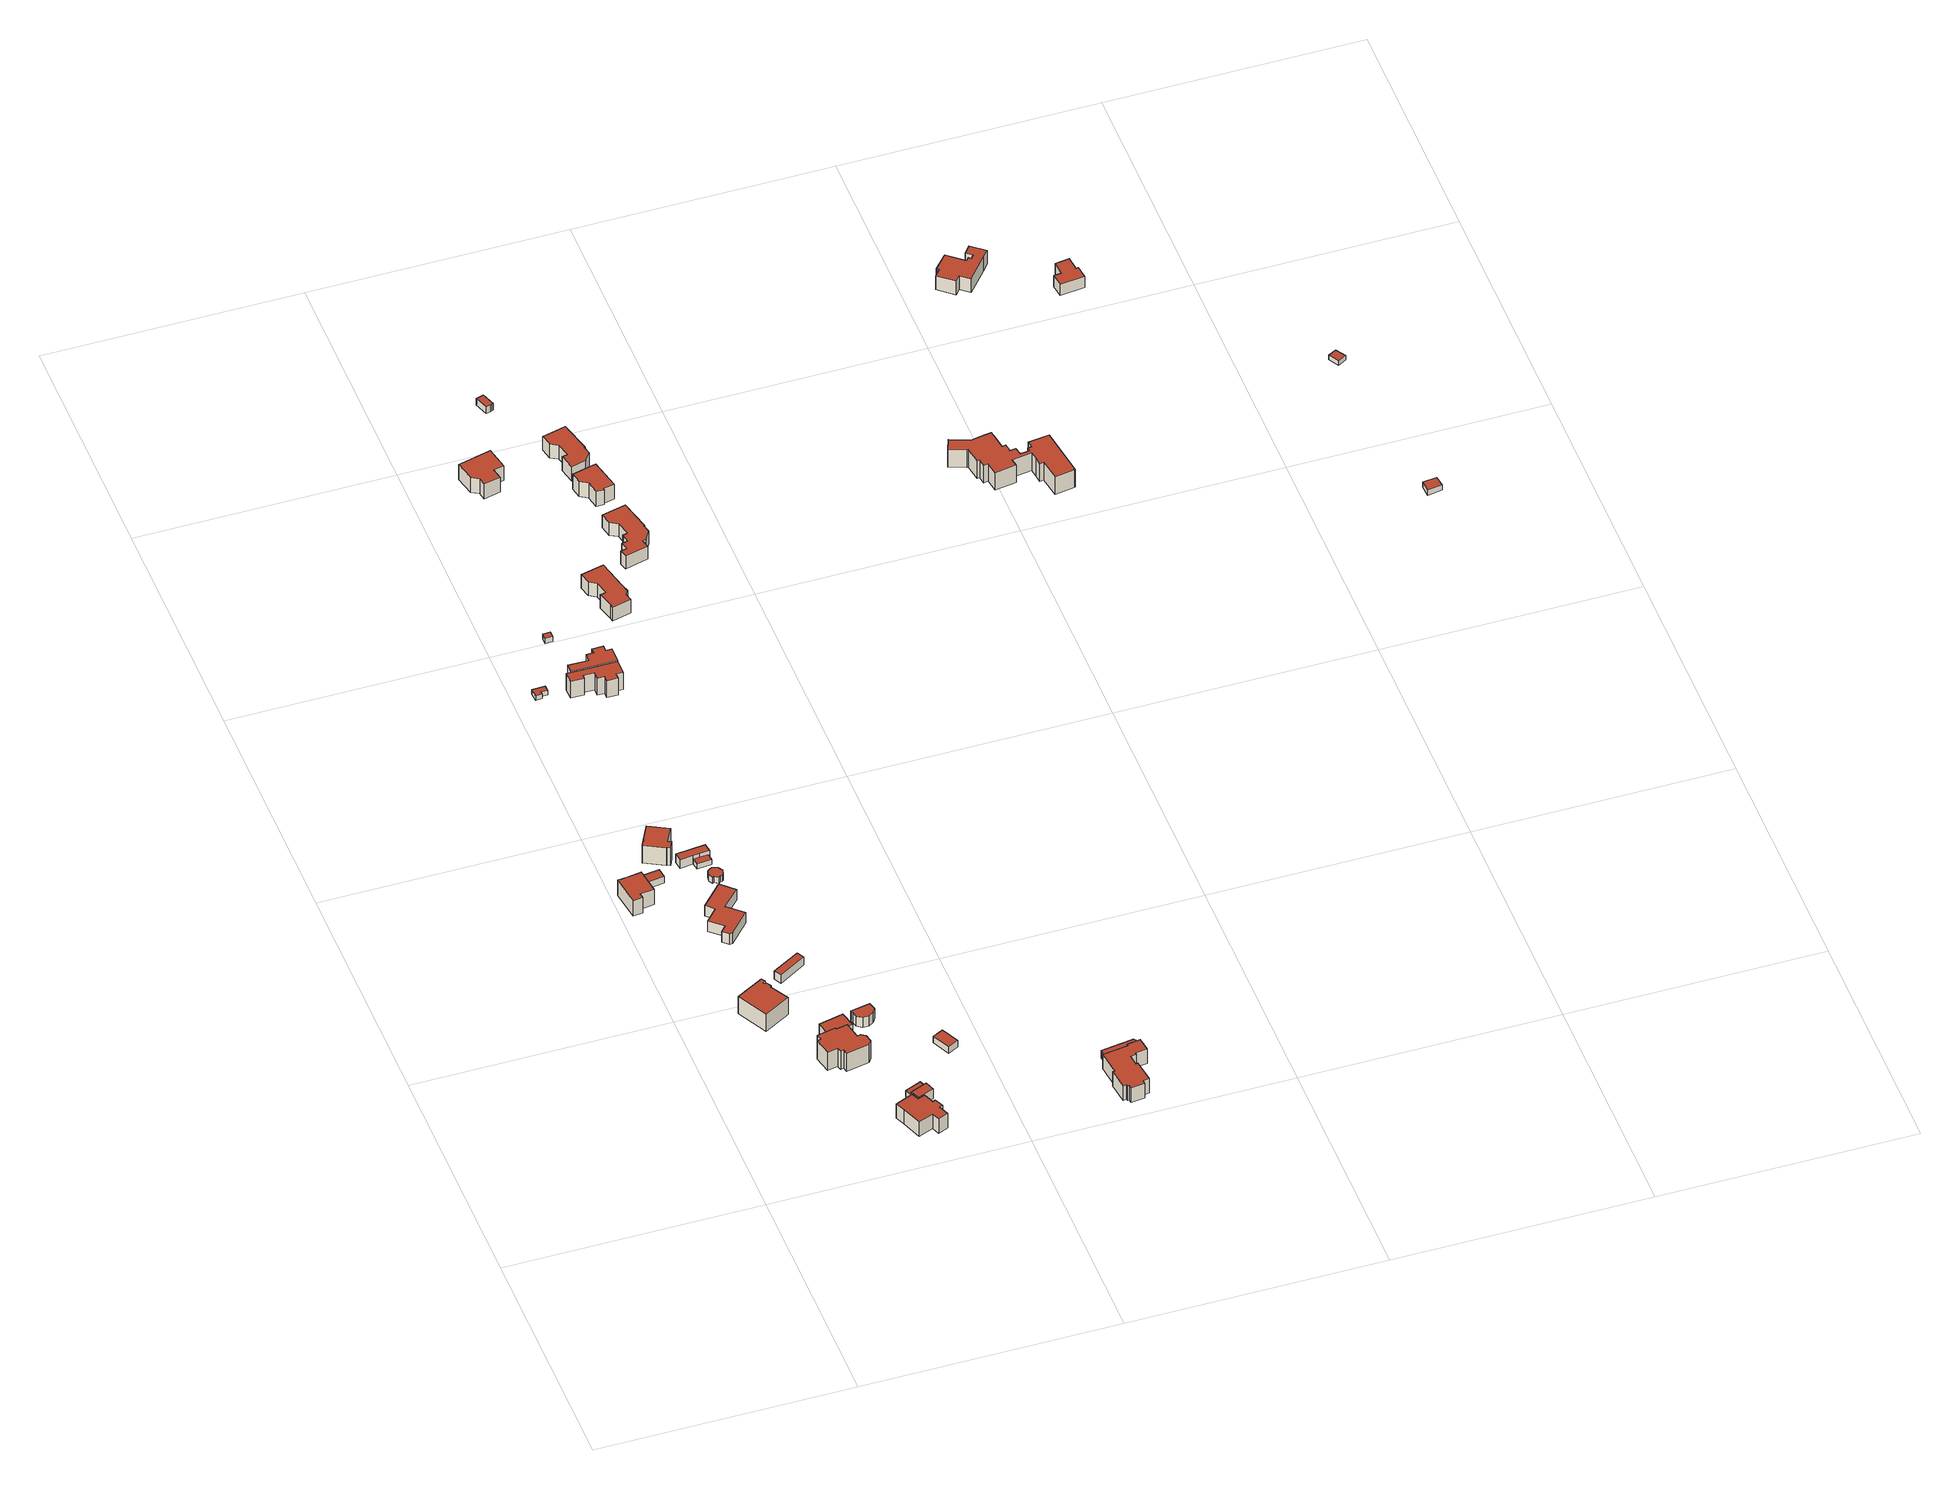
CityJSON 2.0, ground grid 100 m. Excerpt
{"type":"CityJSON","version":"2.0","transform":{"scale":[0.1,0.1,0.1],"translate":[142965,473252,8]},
"CityObjects":{
"building1":{"type":"Building","attributes":{"b3_dak_type":"slanted","b3_h_dak_50p":22.62,"b3_h_dak_70p":23.32,"b3_h_dak_max":25.38,"b3_h_dak_min":18.91,"b3_h_maaiveld":16,"b3_kas_warenhuis":false,"b3_mutatie_ahn3_ahn4":false,"b3_reconstructie_onvolledig":false,"b3_rmse_lod12":1.67,"b3_rmse_lod13":1.67,"b3_rmse_lod22":0.189,"b3_val3dity_lod12":"[]","b3_val3dity_lod13":"[]","b3_val3dity_lod22":"[]","b3_volume_lod12":754.98,"b3_volume_lod13":754.98,"b3_volume_lod22":664.64,"geconstateerd":false,"oorspronkelijkbouwjaar":1911,"status":"Pand in gebruik"},"children":["building1-1"]},
"building1-1":{"type":"BuildingPart","parents":["building1"],"geometry":[{"type":"Solid","lod":"1.2","boundaries":[[[[0,1,2,3,4,5,6]],[[7,1,0,8]],[[8,0,6,9]],[[10,2,1,7]],[[11,3,2,10]],[[12,4,3,11]],[[9,6,5,13]],[[13,5,4,12]],[[13,12,11,10,7,8,9]]]],"semantics":{"surfaces":[{"type":"GroundSurface"},{"type":"WallSurface","on_footprint_edge":true},{"type":"RoofSurface"}],"values":[[0,1,1,1,1,1,1,1,2]]}}]},
"building2":{"type":"Building","attributes":{"b3_dak_type":"slanted","b3_h_dak_50p":23.38,"b3_h_dak_70p":24.38,"b3_h_dak_max":25.86,"b3_h_dak_min":19.38,"b3_h_maaiveld":16.07,"b3_kas_warenhuis":false,"b3_mutatie_ahn3_ahn4":false,"b3_reconstructie_onvolledig":false,"b3_rmse_lod12":2.05,"b3_rmse_lod13":1.9,"b3_rmse_lod22":0.108,"b3_val3dity_lod12":"[]","b3_val3dity_lod13":"[]","b3_val3dity_lod22":"[303]","b3_volume_lod12":1341.22,"b3_volume_lod13":1336.4,"b3_volume_lod22":1156.54,"geconstateerd":false,"oorspronkelijkbouwjaar":1920,"status":"Pand in gebruik"},"children":["building2-1"]},
"building2-1":{"type":"BuildingPart","parents":["building2"],"geometry":[{"type":"Solid","lod":"1.2","boundaries":[[[[14,15,16,17,18,19,20,21,22,23]],[[24,15,14,25]],[[25,14,23,26]],[[27,21,20,28]],[[28,20,19,29]],[[30,17,16,31]],[[29,19,18,32]],[[32,18,17,30]],[[31,16,15,24]],[[33,22,21,27]],[[26,23,22,33]],[[26,33,27,28,29,32,30,31,24,25]]]],"semantics":{"surfaces":[{"type":"GroundSurface"},{"type":"WallSurface","on_footprint_edge":true},{"type":"RoofSurface"}],"values":[[0,1,1,1,1,1,1,1,1,1,1,2]]}}]},
"building3":{"type":"Building","attributes":{"b3_dak_type":"multiple horizontal","b3_h_dak_50p":18.81,"b3_h_dak_70p":18.82,"b3_h_dak_max":18.98,"b3_h_dak_min":18.75,"b3_h_maaiveld":15.74,"b3_kas_warenhuis":false,"b3_mutatie_ahn3_ahn4":false,"b3_reconstructie_onvolledig":false,"b3_rmse_lod12":0.0199,"b3_rmse_lod13":0.0199,"b3_rmse_lod22":0.018,"b3_val3dity_lod12":"[]","b3_val3dity_lod13":"[]","b3_val3dity_lod22":"[]","b3_volume_lod12":92.5,"b3_volume_lod13":92.5,"b3_volume_lod22":92.29,"geconstateerd":false,"oorspronkelijkbouwjaar":1965,"status":"Pand in gebruik"},"children":["building3-1"]},
"building3-1":{"type":"BuildingPart","parents":["building3"],"geometry":[{"type":"Solid","lod":"1.2","boundaries":[[[[34,35,36,37]],[[38,35,34,39]],[[40,36,35,38]],[[39,34,37,41]],[[41,37,36,40]],[[41,40,38,39]]]],"semantics":{"surfaces":[{"type":"GroundSurface"},{"type":"WallSurface","on_footprint_edge":true},{"type":"RoofSurface"}],"values":[[0,1,1,1,1,2]]}}]},
"building4":{"type":"Building","attributes":{"b3_dak_type":"slanted","b3_h_dak_50p":24.36,"b3_h_dak_70p":25.24,"b3_h_dak_max":26.34,"b3_h_dak_min":19.74,"b3_h_maaiveld":16.54,"b3_kas_warenhuis":false,"b3_mutatie_ahn3_ahn4":false,"b3_reconstructie_onvolledig":false,"b3_rmse_lod12":2.19,"b3_rmse_lod13":1.8,"b3_rmse_lod22":0.162,"b3_val3dity_lod12":"[]","b3_val3dity_lod13":"[]","b3_val3dity_lod22":"[]","b3_volume_lod12":1496.45,"b3_volume_lod13":1465.45,"b3_volume_lod22":1281.01,"geconstateerd":false,"oorspronkelijkbouwjaar":1950,"status":"Pand in gebruik"},"children":["building4-1"]},
"building4-1":{"type":"BuildingPart","parents":["building4"],"geometry":[{"type":"Solid","lod":"1.2","boundaries":[[[[42,43,44,45,46,47,48,49,50,51,52,53,54,55,56,57]],[[58,52,51,59]],[[59,51,50,60]],[[61,46,45,62]],[[63,53,52,58]],[[60,50,49,64]],[[64,49,48,65]],[[66,54,53,63]],[[65,48,47,67]],[[67,47,46,61]],[[68,43,42,69]],[[70,44,43,68]],[[62,45,44,70]],[[69,42,57,71]],[[71,57,56,72]],[[72,56,55,73]],[[73,55,54,66]],[[73,66,63,58,59,60,64,65,67,61,62,70,68,69,71,72]]]],"semantics":{"surfaces":[{"type":"GroundSurface"},{"type":"WallSurface","on_footprint_edge":true},{"type":"RoofSurface"}],"values":[[0,1,1,1,1,1,1,1,1,1,1,1,1,1,1,1,1,2]]}}]},
"building5":{"type":"Building","attributes":{"b3_dak_type":"slanted","b3_h_dak_50p":23.11,"b3_h_dak_70p":23.98,"b3_h_dak_max":26.53,"b3_h_dak_min":19.83,"b3_h_maaiveld":17.03,"b3_kas_warenhuis":false,"b3_mutatie_ahn3_ahn4":false,"b3_reconstructie_onvolledig":false,"b3_rmse_lod12":1.97,"b3_rmse_lod13":1.35,"b3_rmse_lod22":0.155,"b3_val3dity_lod12":"[]","b3_val3dity_lod13":"[]","b3_val3dity_lod22":"[]","b3_volume_lod12":996.18,"b3_volume_lod13":934.52,"b3_volume_lod22":833.64,"geconstateerd":false,"oorspronkelijkbouwjaar":1950,"status":"Pand in gebruik"},"children":["building5-1"]},
"building5-1":{"type":"BuildingPart","parents":["building5"],"geometry":[{"type":"Solid","lod":"1.2","boundaries":[[[[74,75,76,77,78,79,80,81,82,83,84,85,86]],[[87,75,74,88]],[[88,74,86,89]],[[90,80,79,91]],[[92,81,80,90]],[[93,77,76,94]],[[95,82,81,92]],[[91,79,78,96]],[[96,78,77,93]],[[94,76,75,87]],[[89,86,85,97]],[[97,85,84,98]],[[99,83,82,95]],[[98,84,83,99]],[[98,99,95,92,90,91,96,93,94,87,88,89,97]]]],"semantics":{"surfaces":[{"type":"GroundSurface"},{"type":"WallSurface","on_footprint_edge":true},{"type":"RoofSurface"}],"values":[[0,1,1,1,1,1,1,1,1,1,1,1,1,1,2]]}}]},
"building6":{"type":"Building","attributes":{"b3_dak_type":"slanted","b3_h_dak_50p":20.9,"b3_h_dak_70p":21.47,"b3_h_dak_max":22.48,"b3_h_dak_min":19.12,"b3_h_maaiveld":16.09,"b3_kas_warenhuis":false,"b3_mutatie_ahn3_ahn4":false,"b3_reconstructie_onvolledig":false,"b3_rmse_lod12":0.965,"b3_rmse_lod13":0.965,"b3_rmse_lod22":0.0312,"b3_val3dity_lod12":"[]","b3_val3dity_lod13":"[]","b3_val3dity_lod22":"[]","b3_volume_lod12":335.2,"b3_volume_lod13":335.2,"b3_volume_lod22":302.38,"geconstateerd":false,"oorspronkelijkbouwjaar":2011,"status":"Pand in gebruik"},"children":["building6-1"]},
"building6-1":{"type":"BuildingPart","parents":["building6"],"geometry":[{"type":"Solid","lod":"1.2","boundaries":[[[[100,101,102,103]],[[104,101,100,105]],[[106,102,101,104]],[[105,100,103,107]],[[107,103,102,106]],[[107,106,104,105]]]],"semantics":{"surfaces":[{"type":"GroundSurface"},{"type":"WallSurface","on_footprint_edge":true},{"type":"RoofSurface"}],"values":[[0,1,1,1,1,2]]}}]},
"building7":{"type":"Building","attributes":{"b3_dak_type":"slanted","b3_h_dak_50p":18.53,"b3_h_dak_70p":20.53,"b3_h_dak_max":25.12,"b3_h_dak_min":18.14,"b3_h_maaiveld":15.4,"b3_kas_warenhuis":false,"b3_mutatie_ahn3_ahn4":false,"b3_reconstructie_onvolledig":false,"b3_rmse_lod12":1.84,"b3_rmse_lod13":1.84,"b3_rmse_lod22":0.142,"b3_val3dity_lod12":"[]","b3_val3dity_lod13":"[]","b3_val3dity_lod22":"[]","b3_volume_lod12":984.65,"b3_volume_lod13":984.65,"b3_volume_lod22":800.1,"geconstateerd":false,"oorspronkelijkbouwjaar":1988,"status":"Pand in gebruik"},"children":["building7-1"]},
"building7-1":{"type":"BuildingPart","parents":["building7"],"geometry":[{"type":"Solid","lod":"1.2","boundaries":[[[[108,109,110,111,112,113,114,115,116,117,118,119,120,121]],[[122,113,112,123]],[[124,114,113,122]],[[125,115,114,124]],[[123,112,111,126]],[[126,111,110,127]],[[127,110,109,128]],[[129,116,115,125]],[[130,117,116,129]],[[131,118,117,130]],[[132,119,118,131]],[[133,121,120,134]],[[135,108,121,133]],[[134,120,119,132]],[[128,109,108,135]],[[128,135,133,134,132,131,130,129,125,124,122,123,126,127]]]],"semantics":{"surfaces":[{"type":"GroundSurface"},{"type":"WallSurface","on_footprint_edge":true},{"type":"RoofSurface"}],"values":[[0,1,1,1,1,1,1,1,1,1,1,1,1,1,1,2]]}}]},
"building8":{"type":"Building","attributes":{"b3_dak_type":"slanted","b3_h_dak_50p":23.12,"b3_h_dak_70p":23.88,"b3_h_dak_max":26.24,"b3_h_dak_min":18.42,"b3_h_maaiveld":15.37,"b3_kas_warenhuis":false,"b3_mutatie_ahn3_ahn4":false,"b3_reconstructie_onvolledig":false,"b3_rmse_lod12":1.86,"b3_rmse_lod13":1.67,"b3_rmse_lod22":0.112,"b3_val3dity_lod12":"[]","b3_val3dity_lod13":"[]","b3_val3dity_lod22":"[]","b3_volume_lod12":809.52,"b3_volume_lod13":796.61,"b3_volume_lod22":715.22,"geconstateerd":false,"oorspronkelijkbouwjaar":1919,"status":"Pand in gebruik"},"children":["building8-1"]},
"building8-1":{"type":"BuildingPart","parents":["building8"],"geometry":[{"type":"Solid","lod":"1.2","boundaries":[[[[136,137,138,139,140,141,142,143,144,145,146,147]],[[148,142,141,149]],[[150,143,142,148]],[[149,141,140,151]],[[152,145,144,153]],[[153,144,143,150]],[[151,140,139,154]],[[154,139,138,155]],[[156,146,145,152]],[[157,147,146,156]],[[158,137,136,159]],[[155,138,137,158]],[[159,136,147,157]],[[159,157,156,152,153,150,148,149,151,154,155,158]]]],"semantics":{"surfaces":[{"type":"GroundSurface"},{"type":"WallSurface","on_footprint_edge":true},{"type":"RoofSurface"}],"values":[[0,1,1,1,1,1,1,1,1,1,1,1,1,2]]}}]},
"building9":{"type":"Building","attributes":{"b3_dak_type":"multiple horizontal","b3_h_dak_50p":19.33,"b3_h_dak_70p":19.46,"b3_h_dak_max":19.72,"b3_h_dak_min":18.98,"b3_h_maaiveld":16.36,"b3_kas_warenhuis":false,"b3_mutatie_ahn3_ahn4":false,"b3_reconstructie_onvolledig":false,"b3_rmse_lod12":0.204,"b3_rmse_lod13":0.204,"b3_rmse_lod22":0.0395,"b3_val3dity_lod12":"[]","b3_val3dity_lod13":"[]","b3_val3dity_lod22":"[]","b3_volume_lod12":70.49,"b3_volume_lod13":70.49,"b3_volume_lod22":68.02,"geconstateerd":false,"oorspronkelijkbouwjaar":2002,"status":"Pand in gebruik"},"children":["building9-1"]},
"building9-1":{"type":"BuildingPart","parents":["building9"],"geometry":[{"type":"Solid","lod":"1.2","boundaries":[[[[160,161,162,163,164]],[[165,160,164,166]],[[166,164,163,167]],[[167,163,162,168]],[[168,162,161,169]],[[169,161,160,165]],[[169,165,166,167,168]]]],"semantics":{"surfaces":[{"type":"GroundSurface"},{"type":"WallSurface","on_footprint_edge":true},{"type":"RoofSurface"}],"values":[[0,1,1,1,1,1,2]]}}]},
"building10":{"type":"Building","attributes":{"b3_dak_type":"slanted","b3_h_dak_50p":20.69,"b3_h_dak_70p":21.17,"b3_h_dak_max":22.08,"b3_h_dak_min":19.44,"b3_h_maaiveld":16.38,"b3_kas_warenhuis":false,"b3_mutatie_ahn3_ahn4":false,"b3_reconstructie_onvolledig":false,"b3_rmse_lod12":0.857,"b3_rmse_lod13":0.857,"b3_rmse_lod22":0.0276,"b3_val3dity_lod12":"[]","b3_val3dity_lod13":"[]","b3_val3dity_lod22":"[]","b3_volume_lod12":134.61,"b3_volume_lod13":134.61,"b3_volume_lod22":122.89,"geconstateerd":false,"oorspronkelijkbouwjaar":1950,"status":"Pand in gebruik"},"children":["building10-1"]},
"building10-1":{"type":"BuildingPart","parents":["building10"],"geometry":[{"type":"Solid","lod":"1.2","boundaries":[[[[161,160,170,171]],[[172,160,161,173]],[[174,170,160,172]],[[173,161,171,175]],[[175,171,170,174]],[[175,174,172,173]]]],"semantics":{"surfaces":[{"type":"GroundSurface"},{"type":"WallSurface","on_footprint_edge":true},{"type":"RoofSurface"}],"values":[[0,1,1,1,1,2]]}}]},
"building11":{"type":"Building","attributes":{"b3_dak_type":"slanted","b3_h_dak_50p":19.43,"b3_h_dak_70p":19.84,"b3_h_dak_max":20.72,"b3_h_dak_min":18.19,"b3_h_maaiveld":15.75,"b3_kas_warenhuis":false,"b3_mutatie_ahn3_ahn4":false,"b3_reconstructie_onvolledig":false,"b3_rmse_lod12":0.705,"b3_rmse_lod13":0.705,"b3_rmse_lod22":0.0327,"b3_val3dity_lod12":"[]","b3_val3dity_lod13":"[]","b3_val3dity_lod22":"[]","b3_volume_lod12":159.39,"b3_volume_lod13":159.39,"b3_volume_lod22":146.51,"geconstateerd":false,"oorspronkelijkbouwjaar":1920,"status":"Pand in gebruik"},"children":["building11-1"]},
"building11-1":{"type":"BuildingPart","parents":["building11"],"geometry":[{"type":"Solid","lod":"1.2","boundaries":[[[[176,177,178,179]],[[180,177,176,181]],[[182,178,177,180]],[[181,176,179,183]],[[183,179,178,182]],[[183,182,180,181]]]],"semantics":{"surfaces":[{"type":"GroundSurface"},{"type":"WallSurface","on_footprint_edge":true},{"type":"RoofSurface"}],"values":[[0,1,1,1,1,2]]}}]},
"building12":{"type":"Building","attributes":{"b3_dak_type":"slanted","b3_h_dak_50p":18.65,"b3_h_dak_70p":19.24,"b3_h_dak_max":20.02,"b3_h_dak_min":17.55,"b3_h_maaiveld":15.08,"b3_kas_warenhuis":false,"b3_mutatie_ahn3_ahn4":false,"b3_reconstructie_onvolledig":false,"b3_rmse_lod12":0.98,"b3_rmse_lod13":0.98,"b3_rmse_lod22":0.0962,"b3_val3dity_lod12":"[]","b3_val3dity_lod13":"[]","b3_val3dity_lod22":"[]","b3_volume_lod12":164.06,"b3_volume_lod13":164.06,"b3_volume_lod22":141.56,"geconstateerd":false,"oorspronkelijkbouwjaar":1919,"status":"Pand in gebruik"},"children":["building12-1"]},
"building12-1":{"type":"BuildingPart","parents":["building12"],"geometry":[{"type":"Solid","lod":"1.2","boundaries":[[[[184,185,186,187,188,189]],[[190,187,186,191]],[[192,188,187,190]],[[193,189,188,192]],[[194,184,189,193]],[[191,186,185,195]],[[195,185,184,194]],[[195,194,193,192,190,191]]]],"semantics":{"surfaces":[{"type":"GroundSurface"},{"type":"WallSurface","on_footprint_edge":true},{"type":"RoofSurface"}],"values":[[0,1,1,1,1,1,1,2]]}}]},
"building13":{"type":"Building","attributes":{"b3_dak_type":"slanted","b3_h_dak_50p":20.26,"b3_h_dak_70p":20.76,"b3_h_dak_max":22.41,"b3_h_dak_min":18.49,"b3_h_maaiveld":15.96,"b3_kas_warenhuis":false,"b3_mutatie_ahn3_ahn4":false,"b3_reconstructie_onvolledig":false,"b3_rmse_lod12":0.983,"b3_rmse_lod13":0.983,"b3_rmse_lod22":0.138,"b3_val3dity_lod12":"[]","b3_val3dity_lod13":"[]","b3_val3dity_lod22":"[]","b3_volume_lod12":178.15,"b3_volume_lod13":178.15,"b3_volume_lod22":159.09,"geconstateerd":false,"oorspronkelijkbouwjaar":1950,"status":"Pand in gebruik"},"children":["building13-1"]},
"building13-1":{"type":"BuildingPart","parents":["building13"],"geometry":[{"type":"Solid","lod":"1.2","boundaries":[[[[196,197,198,199,200,201,202,203]],[[204,199,198,205]],[[206,200,199,204]],[[207,197,196,208]],[[205,198,197,207]],[[208,196,203,209]],[[209,203,202,210]],[[210,202,201,211]],[[211,201,200,206]],[[211,206,204,205,207,208,209,210]]]],"semantics":{"surfaces":[{"type":"GroundSurface"},{"type":"WallSurface","on_footprint_edge":true},{"type":"RoofSurface"}],"values":[[0,1,1,1,1,1,1,1,1,2]]}}]},
"building14":{"type":"Building","attributes":{"b3_dak_type":"slanted","b3_h_dak_50p":17.99,"b3_h_dak_70p":18.33,"b3_h_dak_max":19.59,"b3_h_dak_min":17.4,"b3_h_maaiveld":15.26,"b3_kas_warenhuis":false,"b3_mutatie_ahn3_ahn4":false,"b3_reconstructie_onvolledig":false,"b3_rmse_lod12":0.515,"b3_rmse_lod13":0.515,"b3_rmse_lod22":0.127,"b3_val3dity_lod12":"[]","b3_val3dity_lod13":"[]","b3_val3dity_lod22":"[]","b3_volume_lod12":66.03,"b3_volume_lod13":66.03,"b3_volume_lod22":64.6,"geconstateerd":false,"oorspronkelijkbouwjaar":2005,"status":"Pand in gebruik"},"children":["building14-1"]},
"building14-1":{"type":"BuildingPart","parents":["building14"],"geometry":[{"type":"Solid","lod":"1.2","boundaries":[[[[212,213,214,215,216,217,218,219,220,221,222,223]],[[224,218,217,225]],[[225,217,216,226]],[[227,219,218,224]],[[228,220,219,227]],[[229,223,222,230]],[[231,212,223,229]],[[230,222,221,232]],[[232,221,220,228]],[[233,214,213,234]],[[235,215,214,233]],[[226,216,215,235]],[[234,213,212,231]],[[234,231,229,230,232,228,227,224,225,226,235,233]]]],"semantics":{"surfaces":[{"type":"GroundSurface"},{"type":"WallSurface","on_footprint_edge":true},{"type":"RoofSurface"}],"values":[[0,1,1,1,1,1,1,1,1,1,1,1,1,2]]}}]},
"building15":{"type":"Building","attributes":{"b3_dak_type":"slanted","b3_h_dak_50p":17.61,"b3_h_dak_70p":17.64,"b3_h_dak_max":18.34,"b3_h_dak_min":17.28,"b3_h_maaiveld":15.15,"b3_kas_warenhuis":false,"b3_mutatie_ahn3_ahn4":false,"b3_reconstructie_onvolledig":false,"b3_rmse_lod12":0.152,"b3_rmse_lod13":0.152,"b3_rmse_lod22":0.162,"b3_val3dity_lod12":"[]","b3_val3dity_lod13":"[]","b3_val3dity_lod22":"[]","b3_volume_lod12":43.18,"b3_volume_lod13":43.18,"b3_volume_lod22":42.85,"geconstateerd":false,"oorspronkelijkbouwjaar":1988,"status":"Pand in gebruik"},"children":["building15-1"]},
"building15-1":{"type":"BuildingPart","parents":["building15"],"geometry":[{"type":"Solid","lod":"1.2","boundaries":[[[[236,237,238,239,240]],[[241,237,236,242]],[[243,239,238,244]],[[244,238,237,241]],[[245,240,239,243]],[[242,236,240,245]],[[242,245,243,244,241]]]],"semantics":{"surfaces":[{"type":"GroundSurface"},{"type":"WallSurface","on_footprint_edge":true},{"type":"RoofSurface"}],"values":[[0,1,1,1,1,1,2]]}}]},
"building16":{"type":"Building","attributes":{"b3_dak_type":"multiple horizontal","b3_h_dak_50p":18.4,"b3_h_dak_70p":18.44,"b3_h_dak_max":18.58,"b3_h_dak_min":18.21,"b3_h_maaiveld":16.16,"b3_kas_warenhuis":false,"b3_mutatie_ahn3_ahn4":false,"b3_reconstructie_onvolledig":false,"b3_rmse_lod12":0.0955,"b3_rmse_lod13":0.0955,"b3_rmse_lod22":0.0645,"b3_val3dity_lod12":"[]","b3_val3dity_lod13":"[]","b3_val3dity_lod22":"[]","b3_volume_lod12":33.52,"b3_volume_lod13":33.52,"b3_volume_lod22":32.62,"geconstateerd":false,"oorspronkelijkbouwjaar":1905,"status":"Pand in gebruik"},"children":["building16-1"]},
"building16-1":{"type":"BuildingPart","parents":["building16"],"geometry":[{"type":"Solid","lod":"1.2","boundaries":[[[[246,247,248,249,250,251]],[[252,249,248,253]],[[254,247,246,255]],[[253,248,247,254]],[[256,250,249,252]],[[255,246,251,257]],[[257,251,250,256]],[[257,256,252,253,254,255]]]],"semantics":{"surfaces":[{"type":"GroundSurface"},{"type":"WallSurface","on_footprint_edge":true},{"type":"RoofSurface"}],"values":[[0,1,1,1,1,1,1,2]]}}]},
"building17":{"type":"Building","attributes":{"b3_dak_type":"multiple horizontal","b3_h_dak_50p":18.77,"b3_h_dak_70p":18.78,"b3_h_dak_max":19.04,"b3_h_dak_min":18.73,"b3_h_maaiveld":15.71,"b3_kas_warenhuis":false,"b3_mutatie_ahn3_ahn4":false,"b3_reconstructie_onvolledig":false,"b3_rmse_lod12":0.0282,"b3_rmse_lod13":0.0282,"b3_rmse_lod22":0.0267,"b3_val3dity_lod12":"[]","b3_val3dity_lod13":"[]","b3_val3dity_lod22":"[]","b3_volume_lod12":113.28,"b3_volume_lod13":113.28,"b3_volume_lod22":113.33,"geconstateerd":false,"oorspronkelijkbouwjaar":1950,"status":"Pand in gebruik"},"children":["building17-1"]},
"building17-1":{"type":"BuildingPart","parents":["building17"],"geometry":[{"type":"Solid","lod":"1.2","boundaries":[[[[258,259,260,261,262,263]],[[264,258,263,265]],[[265,263,262,266]],[[266,262,261,267]],[[267,261,260,268]],[[268,260,259,269]],[[269,259,258,264]],[[269,264,265,266,267,268]]]],"semantics":{"surfaces":[{"type":"GroundSurface"},{"type":"WallSurface","on_footprint_edge":true},{"type":"RoofSurface"}],"values":[[0,1,1,1,1,1,1,2]]}}]},
"building18":{"type":"Building","attributes":{"b3_dak_type":"slanted","b3_h_dak_50p":21.7,"b3_h_dak_70p":22.76,"b3_h_dak_max":25.2,"b3_h_dak_min":18.15,"b3_h_maaiveld":14.61,"b3_kas_warenhuis":false,"b3_mutatie_ahn3_ahn4":false,"b3_reconstructie_onvolledig":false,"b3_rmse_lod12":2.76,"b3_rmse_lod13":1.3,"b3_rmse_lod22":0.152,"b3_val3dity_lod12":"[]","b3_val3dity_lod13":"[]","b3_val3dity_lod22":"[]","b3_volume_lod12":860.38,"b3_volume_lod13":754.66,"b3_volume_lod22":696.57,"geconstateerd":false,"oorspronkelijkbouwjaar":1905,"status":"Pand in gebruik"},"children":["building18-1"]},
"building18-1":{"type":"BuildingPart","parents":["building18"],"geometry":[{"type":"Solid","lod":"1.2","boundaries":[[[[270,271,272,273,274,275,276,277,278,279,280,281]],[[282,276,275,283]],[[284,278,277,285]],[[285,277,276,282]],[[283,275,274,286]],[[286,274,273,287]],[[288,279,278,284]],[[289,280,279,288]],[[287,273,272,290]],[[291,271,270,292]],[[290,272,271,291]],[[292,270,281,293]],[[293,281,280,289]],[[293,289,288,284,285,282,283,286,287,290,291,292]]]],"semantics":{"surfaces":[{"type":"GroundSurface"},{"type":"WallSurface","on_footprint_edge":true},{"type":"RoofSurface"}],"values":[[0,1,1,1,1,1,1,1,1,1,1,1,1,2]]}}]},
"building19":{"type":"Building","attributes":{"b3_dak_type":"multiple horizontal","b3_h_dak_50p":18.5,"b3_h_dak_70p":18.56,"b3_h_dak_max":18.66,"b3_h_dak_min":18.26,"b3_h_maaiveld":15.94,"b3_kas_warenhuis":false,"b3_mutatie_ahn3_ahn4":false,"b3_reconstructie_onvolledig":false,"b3_rmse_lod12":0.111,"b3_rmse_lod13":0.111,"b3_rmse_lod22":0.0259,"b3_val3dity_lod12":"[]","b3_val3dity_lod13":"[]","b3_val3dity_lod22":"[]","b3_volume_lod12":18.14,"b3_volume_lod13":18.14,"b3_volume_lod22":17.59,"geconstateerd":false,"oorspronkelijkbouwjaar":1930,"status":"Pand in gebruik"},"children":["building19-1"]},
"building19-1":{"type":"BuildingPart","parents":["building19"],"geometry":[{"type":"Solid","lod":"1.2","boundaries":[[[[294,295,296,297]],[[298,295,294,299]],[[299,294,297,300]],[[301,296,295,298]],[[300,297,296,301]],[[300,301,298,299]]]],"semantics":{"surfaces":[{"type":"GroundSurface"},{"type":"WallSurface","on_footprint_edge":true},{"type":"RoofSurface"}],"values":[[0,1,1,1,1,2]]}}]},
"building20":{"type":"Building","attributes":{"b3_dak_type":"slanted","b3_h_dak_50p":21.99,"b3_h_dak_70p":23.21,"b3_h_dak_max":25.26,"b3_h_dak_min":17.97,"b3_h_maaiveld":15.47,"b3_kas_warenhuis":false,"b3_mutatie_ahn3_ahn4":false,"b3_reconstructie_onvolledig":false,"b3_rmse_lod12":2.63,"b3_rmse_lod13":1.48,"b3_rmse_lod22":0.169,"b3_val3dity_lod12":"[]","b3_val3dity_lod13":"[]","b3_val3dity_lod22":"[]","b3_volume_lod12":776.9,"b3_volume_lod13":708.98,"b3_volume_lod22":628.17,"geconstateerd":false,"oorspronkelijkbouwjaar":1905,"status":"Pand in gebruik"},"children":["building20-1"]},
"building20-1":{"type":"BuildingPart","parents":["building20"],"geometry":[{"type":"Solid","lod":"1.2","boundaries":[[[[302,303,304,305,306,307,308,309,310,311]],[[312,308,307,313]],[[314,305,304,315]],[[313,307,306,316]],[[316,306,305,314]],[[317,309,308,312]],[[318,303,302,319]],[[315,304,303,318]],[[320,310,309,317]],[[321,311,310,320]],[[319,302,311,321]],[[319,321,320,317,312,313,316,314,315,318]]]],"semantics":{"surfaces":[{"type":"GroundSurface"},{"type":"WallSurface","on_footprint_edge":true},{"type":"RoofSurface"}],"values":[[0,1,1,1,1,1,1,1,1,1,1,2]]}}]},
"building21":{"type":"Building","attributes":{"b3_dak_type":"slanted","b3_h_dak_50p":22.67,"b3_h_dak_70p":23.81,"b3_h_dak_max":25.53,"b3_h_dak_min":16.73,"b3_h_maaiveld":16.65,"b3_kas_warenhuis":false,"b3_mutatie_ahn3_ahn4":false,"b3_reconstructie_onvolledig":false,"b3_rmse_lod12":2.35,"b3_rmse_lod13":1.77,"b3_rmse_lod22":0.454,"b3_val3dity_lod12":"[]","b3_val3dity_lod13":"[]","b3_val3dity_lod22":"[]","b3_volume_lod12":1098.14,"b3_volume_lod13":1069.43,"b3_volume_lod22":904.95,"geconstateerd":false,"oorspronkelijkbouwjaar":1988,"status":"Pand in gebruik"},"children":["building21-1"]},
"building21-1":{"type":"BuildingPart","parents":["building21"],"geometry":[{"type":"Solid","lod":"1.2","boundaries":[[[[322,323,324,325,326,327,328,329,330]],[[331,323,322,332]],[[332,322,330,333]],[[334,324,323,331]],[[333,330,329,335]],[[336,325,324,334]],[[337,326,325,336]],[[335,329,328,338]],[[338,328,327,339]],[[339,327,326,337]],[[339,337,336,334,331,332,333,335,338]]]],"semantics":{"surfaces":[{"type":"GroundSurface"},{"type":"WallSurface","on_footprint_edge":true},{"type":"RoofSurface"}],"values":[[0,1,1,1,1,1,1,1,1,1,2]]}}]},
"building22":{"type":"Building","attributes":{"b3_dak_type":"slanted","b3_h_dak_50p":21.18,"b3_h_dak_70p":22.49,"b3_h_dak_max":24.45,"b3_h_dak_min":18.61,"b3_h_maaiveld":15.92,"b3_kas_warenhuis":false,"b3_mutatie_ahn3_ahn4":false,"b3_reconstructie_onvolledig":false,"b3_rmse_lod12":2.51,"b3_rmse_lod13":1.26,"b3_rmse_lod22":0.11,"b3_val3dity_lod12":"[]","b3_val3dity_lod13":"[]","b3_val3dity_lod22":"[]","b3_volume_lod12":1100.97,"b3_volume_lod13":934.58,"b3_volume_lod22":841.54,"geconstateerd":false,"oorspronkelijkbouwjaar":1988,"status":"Pand in gebruik"},"children":["building22-1"]},
"building22-1":{"type":"BuildingPart","parents":["building22"],"geometry":[{"type":"Solid","lod":"1.2","boundaries":[[[[340,341,342,343,344,345,346,347,348,349,350,351]],[[352,341,340,353]],[[353,340,351,354]],[[355,342,341,352]],[[356,343,342,355]],[[354,351,350,357]],[[358,347,346,359]],[[359,346,345,360]],[[357,350,349,361]],[[361,349,348,362]],[[362,348,347,358]],[[360,345,344,363]],[[363,344,343,356]],[[363,356,355,352,353,354,357,361,362,358,359,360]]]],"semantics":{"surfaces":[{"type":"GroundSurface"},{"type":"WallSurface","on_footprint_edge":true},{"type":"RoofSurface"}],"values":[[0,1,1,1,1,1,1,1,1,1,1,1,1,2]]}}]},
"building23":{"type":"Building","attributes":{"b3_dak_type":"slanted","b3_h_dak_50p":21.39,"b3_h_dak_70p":22.26,"b3_h_dak_max":24.24,"b3_h_dak_min":18.24,"b3_h_maaiveld":15.3,"b3_kas_warenhuis":false,"b3_mutatie_ahn3_ahn4":false,"b3_reconstructie_onvolledig":false,"b3_rmse_lod12":1.94,"b3_rmse_lod13":1.42,"b3_rmse_lod22":0.0576,"b3_val3dity_lod12":"[]","b3_val3dity_lod13":"[]","b3_val3dity_lod22":"[]","b3_volume_lod12":1531.58,"b3_volume_lod13":1449.62,"b3_volume_lod22":1287.59,"geconstateerd":false,"oorspronkelijkbouwjaar":1930,"status":"Pand in gebruik"},"children":["building23-1"]},
"building23-1":{"type":"BuildingPart","parents":["building23"],"geometry":[{"type":"Solid","lod":"1.2","boundaries":[[[[364,365,366,367,368,369,370,371,372,373,374,375,376,377,378,379,380,381,382,383]],[[384,374,373,385]],[[385,373,372,386]],[[387,379,378,388]],[[389,380,379,387]],[[390,376,375,391]],[[388,378,377,392]],[[392,377,376,390]],[[393,365,364,394]],[[391,375,374,384]],[[395,367,366,396]],[[396,366,365,393]],[[394,364,383,397]],[[386,372,371,398]],[[398,371,370,399]],[[399,370,369,400]],[[400,369,368,401]],[[401,368,367,395]],[[397,383,382,402]],[[402,382,381,403]],[[403,381,380,389]],[[403,389,387,388,392,390,391,384,385,386,398,399,400,401,395,396,393,394,397,402]]]],"semantics":{"surfaces":[{"type":"GroundSurface"},{"type":"WallSurface","on_footprint_edge":true},{"type":"RoofSurface"}],"values":[[0,1,1,1,1,1,1,1,1,1,1,1,1,1,1,1,1,1,1,1,1,2]]}}]},
"building24":{"type":"Building","attributes":{"b3_dak_type":"multiple horizontal","b3_h_dak_50p":18.1,"b3_h_dak_70p":18.18,"b3_h_dak_max":18.34,"b3_h_dak_min":17.88,"b3_h_maaiveld":14.58,"b3_kas_warenhuis":false,"b3_mutatie_ahn3_ahn4":false,"b3_reconstructie_onvolledig":false,"b3_rmse_lod12":0.132,"b3_rmse_lod13":0.132,"b3_rmse_lod22":0.0201,"b3_val3dity_lod12":"[]","b3_val3dity_lod13":"[]","b3_val3dity_lod22":"[]","b3_volume_lod12":189.81,"b3_volume_lod13":189.81,"b3_volume_lod22":186.26,"geconstateerd":false,"oorspronkelijkbouwjaar":2011,"status":"Pand in gebruik"},"children":["building24-1"]},
"building24-1":{"type":"BuildingPart","parents":["building24"],"geometry":[{"type":"Solid","lod":"1.2","boundaries":[[[[404,405,406,407,408,409,410]],[[411,408,407,412]],[[412,407,406,413]],[[414,405,404,415]],[[413,406,405,414]],[[416,409,408,411]],[[415,404,410,417]],[[417,410,409,416]],[[417,416,411,412,413,414,415]]]],"semantics":{"surfaces":[{"type":"GroundSurface"},{"type":"WallSurface","on_footprint_edge":true},{"type":"RoofSurface"}],"values":[[0,1,1,1,1,1,1,1,2]]}}]},
"building25":{"type":"Building","attributes":{"b3_dak_type":"slanted","b3_h_dak_50p":19.9,"b3_h_dak_70p":20.13,"b3_h_dak_max":20.47,"b3_h_dak_min":19.11,"b3_h_maaiveld":16.92,"b3_kas_warenhuis":false,"b3_mutatie_ahn3_ahn4":false,"b3_reconstructie_onvolledig":false,"b3_rmse_lod12":0.429,"b3_rmse_lod13":0.429,"b3_rmse_lod22":0.02,"b3_val3dity_lod12":"[]","b3_val3dity_lod13":"[]","b3_val3dity_lod22":"[]","b3_volume_lod12":56.29,"b3_volume_lod13":56.29,"b3_volume_lod22":52.82,"geconstateerd":false,"oorspronkelijkbouwjaar":2011,"status":"Pand in gebruik"},"children":["building25-1"]},
"building25-1":{"type":"BuildingPart","parents":["building25"],"geometry":[{"type":"Solid","lod":"1.2","boundaries":[[[[418,419,420,421,422,423,424]],[[425,419,418,426]],[[427,424,423,428]],[[428,423,422,429]],[[429,422,421,430]],[[426,418,424,427]],[[430,421,420,431]],[[431,420,419,425]],[[431,425,426,427,428,429,430]]]],"semantics":{"surfaces":[{"type":"GroundSurface"},{"type":"WallSurface","on_footprint_edge":true},{"type":"RoofSurface"}],"values":[[0,1,1,1,1,1,1,1,2]]}}]},
"building26":{"type":"Building","attributes":{"b3_dak_type":"slanted","b3_h_dak_50p":20.98,"b3_h_dak_70p":22.24,"b3_h_dak_max":24.47,"b3_h_dak_min":18.45,"b3_h_maaiveld":15.95,"b3_kas_warenhuis":false,"b3_mutatie_ahn3_ahn4":false,"b3_reconstructie_onvolledig":false,"b3_rmse_lod12":2.53,"b3_rmse_lod13":1.25,"b3_rmse_lod22":0.117,"b3_val3dity_lod12":"[]","b3_val3dity_lod13":"[]","b3_val3dity_lod22":"[]","b3_volume_lod12":1238.99,"b3_volume_lod13":1027.82,"b3_volume_lod22":924.85,"geconstateerd":false,"oorspronkelijkbouwjaar":1988,"status":"Pand in gebruik"},"children":["building26-1"]},
"building26-1":{"type":"BuildingPart","parents":["building26"],"geometry":[{"type":"Solid","lod":"1.2","boundaries":[[[[432,433,434,435,436,437,438,439,440,441,442,443,444,445,446,447,448]],[[449,441,440,450]],[[450,440,439,451]],[[452,447,446,453]],[[454,448,447,452]],[[453,446,445,455]],[[451,439,438,456]],[[455,445,444,457]],[[458,433,432,459]],[[460,434,433,458]],[[457,444,443,461]],[[461,443,442,462]],[[462,442,441,449]],[[456,438,437,463]],[[463,437,436,464]],[[465,435,434,460]],[[464,436,435,465]],[[459,432,448,454]],[[459,454,452,453,455,457,461,462,449,450,451,456,463,464,465,460,458]]]],"semantics":{"surfaces":[{"type":"GroundSurface"},{"type":"WallSurface","on_footprint_edge":true},{"type":"RoofSurface"}],"values":[[0,1,1,1,1,1,1,1,1,1,1,1,1,1,1,1,1,1,2]]}}]},
"building27":{"type":"Building","attributes":{"b3_dak_type":"slanted","b3_h_dak_50p":22.53,"b3_h_dak_70p":23.38,"b3_h_dak_max":24.61,"b3_h_dak_min":18.9,"b3_h_maaiveld":16.13,"b3_kas_warenhuis":false,"b3_mutatie_ahn3_ahn4":false,"b3_reconstructie_onvolledig":false,"b3_rmse_lod12":1.62,"b3_rmse_lod13":1.62,"b3_rmse_lod22":0.036,"b3_val3dity_lod12":"[]","b3_val3dity_lod13":"[]","b3_val3dity_lod22":"[]","b3_volume_lod12":760.02,"b3_volume_lod13":760.02,"b3_volume_lod22":669.31,"geconstateerd":false,"oorspronkelijkbouwjaar":1988,"status":"Pand in gebruik"},"children":["building27-1"]},
"building27-1":{"type":"BuildingPart","parents":["building27"],"geometry":[{"type":"Solid","lod":"1.2","boundaries":[[[[466,467,468,469,470,471,472,473]],[[474,473,472,475]],[[475,472,471,476]],[[477,469,468,478]],[[479,470,469,477]],[[480,466,473,474]],[[476,471,470,479]],[[478,468,467,481]],[[481,467,466,480]],[[481,480,474,475,476,479,477,478]]]],"semantics":{"surfaces":[{"type":"GroundSurface"},{"type":"WallSurface","on_footprint_edge":true},{"type":"RoofSurface"}],"values":[[0,1,1,1,1,1,1,1,1,2]]}}]},
"building28":{"type":"Building","attributes":{"b3_dak_type":"slanted","b3_h_dak_50p":21.71,"b3_h_dak_70p":22.88,"b3_h_dak_max":24.76,"b3_h_dak_min":18.85,"b3_h_maaiveld":16.23,"b3_kas_warenhuis":false,"b3_mutatie_ahn3_ahn4":false,"b3_reconstructie_onvolledig":false,"b3_rmse_lod12":2.48,"b3_rmse_lod13":1.36,"b3_rmse_lod22":0.0347,"b3_val3dity_lod12":"[]","b3_val3dity_lod13":"[]","b3_val3dity_lod22":"[]","b3_volume_lod12":1067.68,"b3_volume_lod13":934.15,"b3_volume_lod22":832.93,"geconstateerd":false,"oorspronkelijkbouwjaar":1988,"status":"Pand in gebruik"},"children":["building28-1"]},
"building28-1":{"type":"BuildingPart","parents":["building28"],"geometry":[{"type":"Solid","lod":"1.2","boundaries":[[[[482,483,484,485,486,487,488,489,490,491,492]],[[493,489,488,494]],[[495,487,486,496]],[[497,483,482,498]],[[498,482,492,499]],[[494,488,487,495]],[[496,486,485,500]],[[500,485,484,501]],[[501,484,483,497]],[[499,492,491,502]],[[503,490,489,493]],[[502,491,490,503]],[[502,503,493,494,495,496,500,501,497,498,499]]]],"semantics":{"surfaces":[{"type":"GroundSurface"},{"type":"WallSurface","on_footprint_edge":true},{"type":"RoofSurface"}],"values":[[0,1,1,1,1,1,1,1,1,1,1,1,2]]}}]},
"building29":{"type":"Building","attributes":{"b3_dak_type":"slanted","b3_h_dak_50p":17.68,"b3_h_dak_70p":18.8,"b3_h_dak_max":22.96,"b3_h_dak_min":14.66,"b3_h_maaiveld":10.28,"b3_kas_warenhuis":false,"b3_mutatie_ahn3_ahn4":false,"b3_reconstructie_onvolledig":false,"b3_rmse_lod12":2.31,"b3_rmse_lod13":2.31,"b3_rmse_lod22":0.163,"b3_val3dity_lod12":"[]","b3_val3dity_lod13":"[]","b3_val3dity_lod22":"[]","b3_volume_lod12":3793.5,"b3_volume_lod13":3793.5,"b3_volume_lod22":3410.11,"geconstateerd":false,"oorspronkelijkbouwjaar":1927,"status":"Pand in gebruik"},"children":["building29-1"]},
"building29-1":{"type":"BuildingPart","parents":["building29"],"geometry":[{"type":"Solid","lod":"1.2","boundaries":[[[[504,505,506,507,508,509,510,511,512,513,514,515,516,517,518,519,520,521,522,523,524,525,526,527,528,529,530,531,532,533,534,535,536,537]],[[538,529,528,539]],[[540,526,525,541]],[[539,528,527,542]],[[542,527,526,540]],[[541,525,524,543]],[[544,523,522,545]],[[543,524,523,544]],[[546,530,529,538]],[[545,522,521,547]],[[548,519,518,549]],[[550,520,519,548]],[[547,521,520,550]],[[549,518,517,551]],[[552,513,512,553]],[[554,514,513,552]],[[555,516,515,556]],[[551,517,516,555]],[[553,512,511,557]],[[556,515,514,554]],[[558,510,509,559]],[[557,511,510,558]],[[559,509,508,560]],[[561,507,506,562]],[[560,508,507,561]],[[563,505,504,564]],[[564,504,537,565]],[[565,537,536,566]],[[567,535,534,568]],[[568,534,533,569]],[[566,536,535,567]],[[570,531,530,546]],[[569,533,532,571]],[[571,532,531,570]],[[562,506,505,563]],[[562,563,564,565,566,567,568,569,571,570,546,538,539,542,540,541,543,544,545,547,550,548,549,551,555,556,554,552,553,557,558,559,560,561]]]],"semantics":{"surfaces":[{"type":"GroundSurface"},{"type":"WallSurface","on_footprint_edge":true},{"type":"RoofSurface"}],"values":[[0,1,1,1,1,1,1,1,1,1,1,1,1,1,1,1,1,1,1,1,1,1,1,1,1,1,1,1,1,1,1,1,1,1,1,2]]}}]},
"building30":{"type":"Building","attributes":{"b3_dak_type":"slanted","b3_h_dak_50p":16.78,"b3_h_dak_70p":18.71,"b3_h_dak_max":22.19,"b3_h_dak_min":12.74,"b3_h_maaiveld":12.06,"b3_kas_warenhuis":false,"b3_mutatie_ahn3_ahn4":false,"b3_reconstructie_onvolledig":false,"b3_rmse_lod12":2.47,"b3_rmse_lod13":1.09,"b3_rmse_lod22":0.22,"b3_val3dity_lod12":"[]","b3_val3dity_lod13":"[]","b3_val3dity_lod22":"[]","b3_volume_lod12":1201.09,"b3_volume_lod13":1071.8,"b3_volume_lod22":983.26,"geconstateerd":false,"oorspronkelijkbouwjaar":1919,"status":"Pand in gebruik"},"children":["building30-1"]},
"building30-1":{"type":"BuildingPart","parents":["building30"],"geometry":[{"type":"Solid","lod":"1.2","boundaries":[[[[572,573,574,575,576,577,578,579,580,581,582,583,584,585,586]],[[587,580,579,588]],[[589,586,585,590]],[[591,572,586,589]],[[592,583,582,593]],[[590,585,584,594]],[[594,584,583,592]],[[595,577,576,596]],[[596,576,575,597]],[[597,575,574,598]],[[593,582,581,599]],[[598,574,573,600]],[[599,581,580,587]],[[601,578,577,595]],[[588,579,578,601]],[[600,573,572,591]],[[600,591,589,590,594,592,593,599,587,588,601,595,596,597,598]]]],"semantics":{"surfaces":[{"type":"GroundSurface"},{"type":"WallSurface","on_footprint_edge":true},{"type":"RoofSurface"}],"values":[[0,1,1,1,1,1,1,1,1,1,1,1,1,1,1,1,2]]}}]},
"building31":{"type":"Building","attributes":{"b3_dak_type":"slanted","b3_h_dak_50p":16.5,"b3_h_dak_70p":16.9,"b3_h_dak_max":17.72,"b3_h_dak_min":14.6,"b3_h_maaiveld":11.55,"b3_kas_warenhuis":false,"b3_mutatie_ahn3_ahn4":false,"b3_reconstructie_onvolledig":false,"b3_rmse_lod12":0.866,"b3_rmse_lod13":0.866,"b3_rmse_lod22":0.0313,"b3_val3dity_lod12":"[]","b3_val3dity_lod13":"[]","b3_val3dity_lod22":"[]","b3_volume_lod12":437.62,"b3_volume_lod13":437.62,"b3_volume_lod22":400.3,"geconstateerd":false,"oorspronkelijkbouwjaar":2003,"status":"Pand in gebruik"},"children":["building31-1"]},
"building31-1":{"type":"BuildingPart","parents":["building31"],"geometry":[{"type":"Solid","lod":"1.2","boundaries":[[[[602,603,604,605,606,607,608,609]],[[610,607,606,611]],[[611,606,605,612]],[[612,605,604,613]],[[613,604,603,614]],[[615,608,607,610]],[[616,602,609,617]],[[617,609,608,615]],[[614,603,602,616]],[[614,616,617,615,610,611,612,613]]]],"semantics":{"surfaces":[{"type":"GroundSurface"},{"type":"WallSurface","on_footprint_edge":true},{"type":"RoofSurface"}],"values":[[0,1,1,1,1,1,1,1,1,2]]}}]},
"building32":{"type":"Building","attributes":{"b3_dak_type":"multiple horizontal","b3_h_dak_50p":11.06,"b3_h_dak_70p":11.2,"b3_h_dak_max":11.4,"b3_h_dak_min":10.72,"b3_h_maaiveld":8.67,"b3_kas_warenhuis":false,"b3_mutatie_ahn3_ahn4":false,"b3_reconstructie_onvolledig":false,"b3_rmse_lod12":0.219,"b3_rmse_lod13":0.219,"b3_rmse_lod22":0.0345,"b3_val3dity_lod12":"[]","b3_val3dity_lod13":"[]","b3_val3dity_lod22":"[]","b3_volume_lod12":65.08,"b3_volume_lod13":65.08,"b3_volume_lod22":63.13,"geconstateerd":false,"oorspronkelijkbouwjaar":2000,"status":"Pand in gebruik"},"children":["building32-1"]},
"building32-1":{"type":"BuildingPart","parents":["building32"],"geometry":[{"type":"Solid","lod":"1.2","boundaries":[[[[618,619,620,621]],[[622,618,621,623]],[[623,621,620,624]],[[624,620,619,625]],[[625,619,618,622]],[[625,622,623,624]]]],"semantics":{"surfaces":[{"type":"GroundSurface"},{"type":"WallSurface","on_footprint_edge":true},{"type":"RoofSurface"}],"values":[[0,1,1,1,1,2]]}}]},
"building33":{"type":"Building","attributes":{"b3_dak_type":"multiple horizontal","b3_h_dak_50p":11.21,"b3_h_dak_70p":11.3,"b3_h_dak_max":11.6,"b3_h_dak_min":10.91,"b3_h_maaiveld":9.18,"b3_kas_warenhuis":false,"b3_mutatie_ahn3_ahn4":false,"b3_reconstructie_onvolledig":false,"b3_rmse_lod12":0.173,"b3_rmse_lod13":0.173,"b3_rmse_lod22":0.0485,"b3_val3dity_lod12":"[]","b3_val3dity_lod13":"[]","b3_val3dity_lod22":"[]","b3_volume_lod12":37.16,"b3_volume_lod13":37.16,"b3_volume_lod22":35.63,"geconstateerd":false,"oorspronkelijkbouwjaar":2019,"status":"Pand in gebruik"},"children":["building33-1"]},
"building33-1":{"type":"BuildingPart","parents":["building33"],"geometry":[{"type":"Solid","lod":"1.2","boundaries":[[[[626,627,628,629]],[[630,628,627,631]],[[632,629,628,630]],[[633,626,629,632]],[[631,627,626,633]],[[631,633,632,630]]]],"semantics":{"surfaces":[{"type":"GroundSurface"},{"type":"WallSurface","on_footprint_edge":true},{"type":"RoofSurface"}],"values":[[0,1,1,1,1,2]]}}]}
},
"vertices":[
[56,1498,80],[18,1493,80],[2,1613,80],[41,1618,80],[95,1625,80],[108,1525,80],[54,1518,80],[18,1493,154],[56,1498,154],[54,1518,154],[2,1613,154],[41,1618,154],[95,1625,154],[108,1525,154],
[372,829,81],[269,773,81],[205,893,81],[313,953,81],[323,937,81],[313,931,81],[314,928,81],[323,927,81],[334,908,81],[331,902,81],[269,773,164],[372,829,164],[331,902,164],[323,927,164],[314,928,164],[313,931,164],[313,953,164],[205,893,164],[323,937,164],[334,908,164],
[175,1662,77],[180,1623,77],[107,1613,77],[100,1653,77],[180,1623,108],[175,1662,108],[107,1613,108],[100,1653,108],
[448,514,85],[407,505,85],[392,575,85],[407,579,85],[402,602,85],[474,618,85],[476,611,85],[521,621,85],[535,553,85],[549,556,85],[566,543,85],[572,514,85],[560,497,85],[470,478,85],[466,498,85],[452,495,85],[566,543,173],[549,556,173],[535,553,173],[402,602,173],[407,579,173],[572,514,173],[521,621,173],[476,611,173],[560,497,173],[474,618,173],[407,505,173],[448,514,173],[392,575,173],[452,495,173],[466,498,173],[470,478,173],
[693,161,90],[709,125,90],[696,120,90],[712,79,90],[671,63,90],[659,94,90],[601,72,90],[571,149,90],[555,187,90],[625,216,90],[637,187,90],[665,198,90],[682,156,90],[709,125,160],[693,161,160],[682,156,160],[601,72,160],[659,94,160],[571,149,160],[712,79,160],[696,120,160],[555,187,160],[671,63,160],[665,198,160],[637,187,160],[625,216,160],
[538,717,81],[553,654,81],[453,633,81],[441,696,81],[553,654,132],[538,717,132],[453,633,132],[441,696,132],
[346,1505,74],[396,1457,74],[329,1388,74],[387,1335,74],[308,1249,74],[297,1248,74],[274,1270,74],[294,1292,74],[244,1337,74],[290,1387,74],[262,1416,74],[262,1417,74],[343,1504,74],[344,1503,74],[297,1248,125],[308,1249,125],[274,1270,125],[294,1292,125],[387,1335,125],[329,1388,125],[396,1457,125],[244,1337,125],[290,1387,125],[262,1416,125],[262,1417,125],[344,1503,125],[343,1504,125],[346,1505,125],
[155,1771,74],[153,1773,74],[187,1839,74],[266,1799,74],[234,1738,74],[247,1732,74],[233,1703,74],[220,1710,74],[219,1708,74],[141,1749,74],[149,1766,74],[152,1767,74],[233,1703,160],[247,1732,160],[220,1710,160],[234,1738,160],[141,1749,160],[219,1708,160],[266,1799,160],[187,1839,160],[149,1766,160],[152,1767,160],[153,1773,160],[155,1771,160],
[701,283,84],[636,257,84],[625,288,84],[687,313,84],[689,314,84],[701,283,114],[689,314,114],[687,313,114],[625,288,114],[636,257,114],
[715,246,84],[651,219,84],[701,283,132],[636,257,132],[715,246,132],[651,219,132],
[493,1084,77],[509,1057,77],[402,995,77],[386,1023,77],[509,1057,118],[493,1084,118],[402,995,118],[386,1023,118],
[260,1681,71],[255,1716,71],[370,1727,71],[375,1692,71],[338,1690,71],[312,1687,71],[375,1692,112],[370,1727,112],[338,1690,112],[312,1687,112],[260,1681,112],[255,1716,112],
[644,693,80],[624,680,80],[600,681,80],[580,695,80],[576,713,80],[572,728,80],[648,741,80],[656,712,80],[580,695,128],[600,681,128],[576,713,128],[624,680,128],[644,693,128],[656,712,128],[648,741,128],[572,728,128],
[384,1570,73],[378,1566,73],[371,1566,73],[365,1559,73],[348,1571,73],[343,1567,73],[333,1583,73],[337,1604,73],[350,1613,73],[357,1617,73],[378,1609,73],[389,1591,73],[333,1583,103],[343,1567,103],[348,1571,103],[337,1604,103],[350,1613,103],[389,1591,103],[378,1609,103],[384,1570,103],[357,1617,103],[371,1566,103],[378,1566,103],[365,1559,103],
[372,1662,72],[317,1657,72],[312,1687,72],[338,1690,72],[369,1691,72],[317,1657,97],[372,1662,97],[338,1690,97],[312,1687,97],[369,1691,97],
[81,2674,82],[82,2661,82],[56,2660,82],[55,2696,82],[105,2697,82],[106,2674,82],[55,2696,104],[56,2660,104],[82,2661,104],[81,2674,104],[105,2697,104],[106,2674,104],
[846,456,77],[812,527,77],[853,547,77],[855,543,77],[856,544,77],[888,477,77],[846,456,108],[888,477,108],[856,544,108],[855,543,108],[853,547,108],[812,527,108],
[349,2629,66],[349,2607,66],[306,2607,66],[306,2631,66],[278,2631,66],[278,2660,66],[235,2661,66],[235,2646,66],[183,2647,66],[182,2691,66],[376,2690,66],[375,2629,66],[235,2661,148],[278,2660,148],[183,2647,148],[235,2646,148],[278,2631,148],[306,2631,148],[182,2691,148],[376,2690,148],[306,2607,148],[349,2607,148],[349,2629,148],[375,2629,148],
[187,2930,79],[186,2955,79],[214,2956,79],[215,2931,79],[186,2955,105],[187,2930,105],[215,2931,105],[214,2956,105],
[308,2755,75],[308,2776,75],[352,2776,75],[352,2753,75],[376,2753,75],[376,2690,75],[199,2691,75],[199,2725,75],[278,2724,75],[279,2755,75],[199,2691,153],[376,2690,153],[352,2753,153],[352,2776,153],[376,2753,153],[199,2725,153],[308,2776,153],[308,2755,153],[278,2724,153],[279,2755,153],
[173,3828,86],[183,3832,86],[303,3861,86],[322,3770,86],[281,3761,86],[291,3717,86],[226,3703,86],[219,3733,86],[191,3750,86],[183,3832,158],[173,3828,158],[191,3750,158],[303,3861,158],[219,3733,158],[322,3770,158],[281,3761,158],[226,3703,158],[291,3717,158],
[452,2963,79],[449,2977,79],[432,3039,79],[453,3044,79],[440,3097,79],[412,3115,79],[401,3160,79],[493,3182,79],[522,3057,79],[530,3027,79],[519,3011,79],[526,2981,79],[449,2977,145],[452,2963,145],[526,2981,145],[432,3039,145],[453,3044,145],[519,3011,145],[493,3182,145],[401,3160,145],[412,3115,145],[530,3027,145],[522,3057,145],[440,3097,145],
[1338,206,73],[1440,220,73],[1439,227,73],[1490,234,73],[1497,180,73],[1451,173,73],[1452,166,73],[1429,163,73],[1434,121,73],[1442,122,73],[1454,33,73],[1429,29,73],[1431,14,73],[1377,7,73],[1375,21,73],[1368,20,73],[1367,29,73],[1354,27,73],[1343,109,73],[1351,110,73],[1454,33,143],[1442,122,143],[1434,121,143],[1368,20,143],[1375,21,143],[1367,29,143],[1431,14,143],[1429,29,143],[1377,7,143],[1440,220,143],[1338,206,143],[1490,234,143],[1439,227,143],[1351,110,143],[1429,163,143],[1452,166,143],[1451,173,143],[1497,180,143],[1343,109,143],[1354,27,143],
[1399,274,66],[1477,285,66],[1482,286,66],[1509,252,66],[1484,247,66],[1359,231,66],[1354,268,66],[1484,247,102],[1509,252,102],[1482,286,102],[1477,285,102],[1399,274,102],[1359,231,102],[1354,268,102],
[357,4168,89],[387,4178,89],[405,4125,89],[398,4121,89],[392,4120,89],[392,4119,89],[376,4114,89],[387,4178,121],[357,4168,121],[376,4114,121],[392,4119,121],[392,4120,121],[398,4121,121],[405,4125,121],
[583,3202,79],[576,3232,79],[600,3238,79],[592,3268,79],[617,3274,79],[610,3308,79],[627,3312,79],[615,3368,79],[586,3385,79],[575,3431,79],[670,3453,79],[699,3328,79],[696,3328,79],[704,3297,79],[681,3260,79],[666,3256,79],[674,3224,79],[575,3431,142],[586,3385,142],[615,3368,142],[666,3256,142],[681,3260,142],[674,3224,142],[704,3297,142],[627,3312,142],[696,3328,142],[576,3232,142],[583,3202,142],[600,3238,142],[699,3328,142],[670,3453,142],[610,3308,142],[617,3274,142],[592,3268,142],
[636,3677,81],[664,3555,81],[620,3546,81],[620,3540,81],[591,3540,81],[580,3591,81],[551,3609,81],[541,3654,81],[541,3654,153],[551,3609,153],[580,3591,153],[620,3540,153],[620,3546,153],[591,3540,153],[636,3677,153],[664,3555,153],
[516,3831,82],[505,3877,82],[599,3900,82],[630,3775,82],[626,3774,82],[634,3743,82],[609,3708,82],[552,3693,82],[537,3755,82],[557,3760,82],[544,3814,82],[552,3693,149],[609,3708,149],[634,3743,149],[626,3774,149],[505,3877,149],[516,3831,149],[544,3814,149],[630,3775,149],[599,3900,149],[557,3760,149],[537,3755,149],
[2139,3236,23],[2135,3265,23],[2057,3254,23],[2062,3225,23],[1979,3212,23],[1971,3264,23],[1953,3261,23],[1949,3293,23],[1938,3291,23],[1928,3357,23],[1923,3356,23],[1858,3380,23],[1877,3429,23],[1953,3401,23],[2009,3410,23],[2034,3414,23],[2039,3381,23],[2046,3333,23],[2062,3336,23],[2066,3304,23],[2089,3308,23],[2095,3276,23],[2132,3281,23],[2130,3296,23],[2146,3298,23],[2142,3324,23],[2224,3335,23],[2253,3134,23],[2252,3134,23],[2248,3135,23],[2249,3132,23],[2172,3121,23],[2158,3205,23],[2143,3202,23],[2142,3324,108],[2146,3298,108],[2132,3281,108],[2095,3276,108],[2130,3296,108],[2089,3308,108],[2066,3304,108],[2062,3336,108],[2224,3335,108],[2046,3333,108],[2034,3414,108],[2009,3410,108],[2039,3381,108],[1953,3401,108],[1928,3357,108],[1938,3291,108],[1923,3356,108],[1877,3429,108],[1858,3380,108],[1949,3293,108],[1953,3261,108],[1971,3264,108],[1979,3212,108],[2062,3225,108],[2057,3254,108],[2135,3265,108],[2139,3236,108],[2143,3202,108],[2158,3205,108],[2172,3121,108],[2249,3132,108],[2248,3135,108],[2253,3134,108],[2252,3134,108],
[2173,4195,41],[2113,4245,41],[2136,4272,41],[2128,4279,41],[2179,4338,41],[2243,4284,41],[2254,4297,41],[2263,4289,41],[2275,4303,41],[2251,4322,41],[2276,4353,41],[2330,4310,41],[2304,4279,41],[2228,4188,41],[2193,4218,41],[2275,4303,108],[2263,4289,108],[2193,4218,108],[2228,4188,108],[2173,4195,108],[2330,4310,108],[2276,4353,108],[2304,4279,108],[2243,4284,108],[2179,4338,108],[2128,4279,108],[2136,4272,108],[2251,4322,108],[2113,4245,108],[2254,4297,108],
[2547,4131,35],[2542,4186,35],[2598,4192,35],[2604,4138,35],[2614,4139,35],[2619,4087,35],[2523,4076,35],[2517,4128,35],[2619,4087,89],[2614,4139,89],[2604,4138,89],[2598,4192,89],[2542,4186,89],[2523,4076,89],[2547,4131,89],[2517,4128,89],
[3486,2707,7],[3429,2698,7],[3425,2745,7],[3480,2751,7],[3486,2707,32],[3480,2751,32],[3425,2745,32],[3429,2698,32],
[3325,3473,12],[3357,3491,12],[3382,3451,12],[3349,3432,12],[3382,3451,33],[3357,3491,33],[3349,3432,33],[3325,3473,33]
]}
